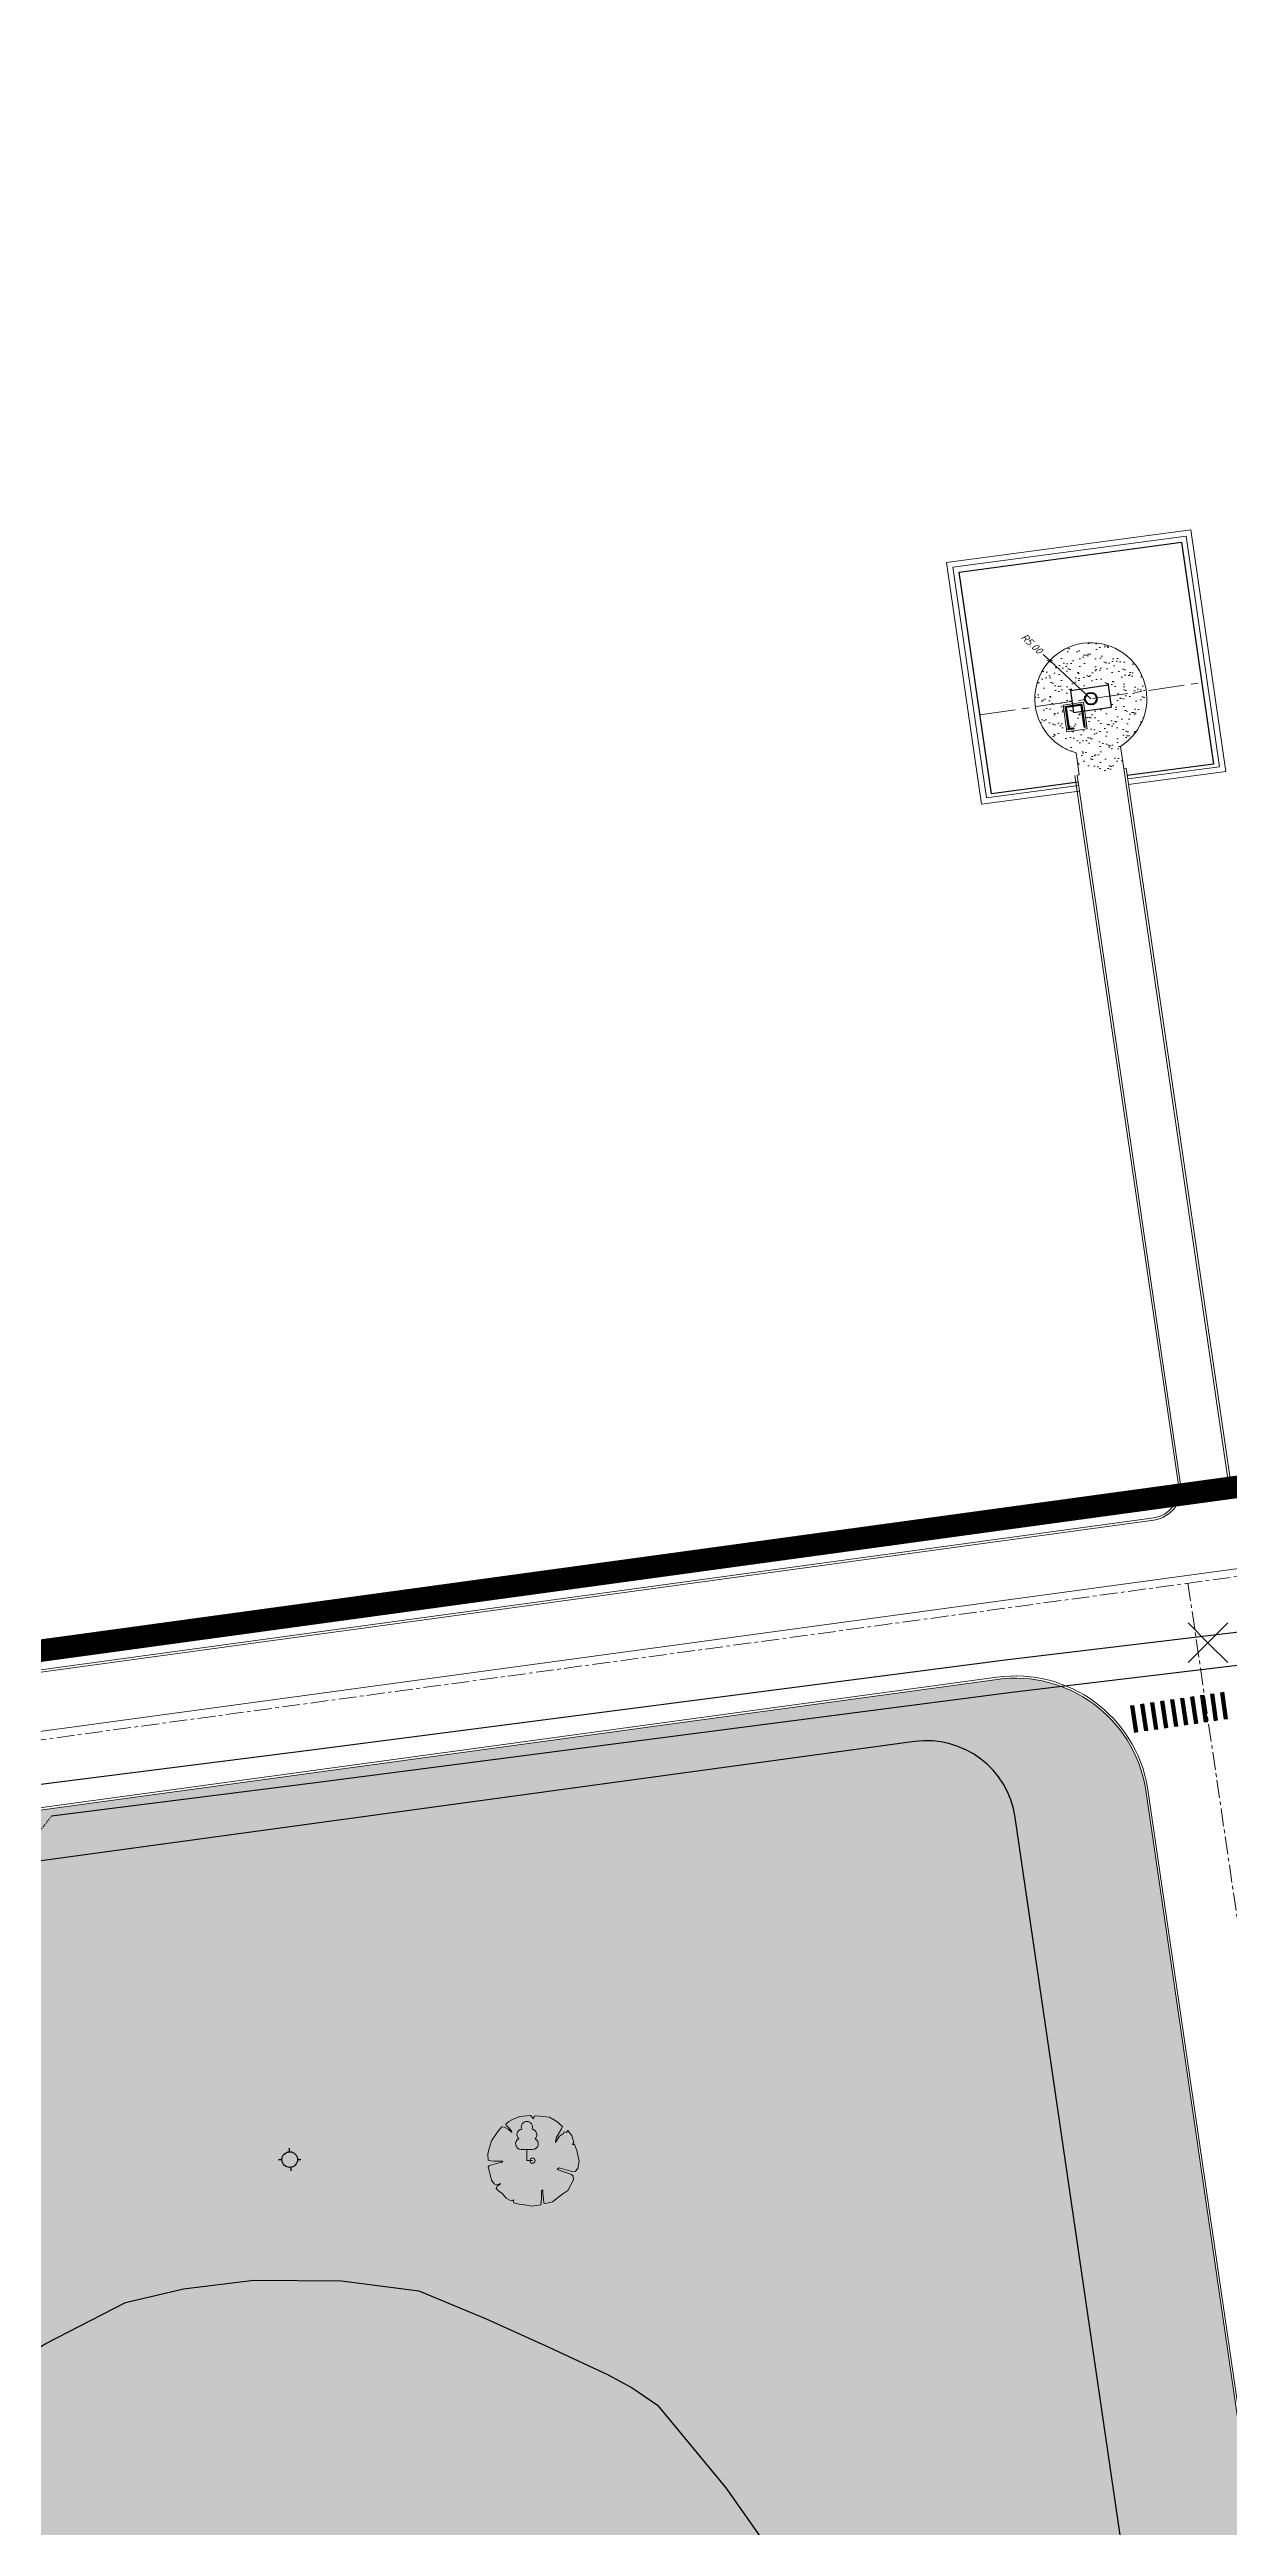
# Model space of a CAD drawing. Header units: metres. Extents: x 2 to 659295185, y -28 to 1124222152.
# Drawn here: x 656679.8 to 656785, y 1124534.7 to 1124755.8 of the extents above; entities that cross this region are included whole.
import ezdxf

# ---------------------------------------------------------------- set-up
doc = ezdxf.new("R2010")
doc.units = ezdxf.units.M
doc.header["$MEASUREMENT"] = 0
doc.linetypes.add('CENTER', pattern=[50.8, 31.75, -6.35, 6.35, -6.35])
doc.linetypes.add('DASHED', pattern=[0.75, 0.5, -0.25])
doc.layers.get('0').update_dxf_attribs({"linetype": 'CONTINUOUS'})
for name, color, linetype, lineweight in [("a''brocal", 220, 'CONTINUOUS', 15), ('Arboles a conservar', 114, 'CONTINUOUS', 15), ('area verde', 76, 'CONTINUOUS', 13), ('AT', 210, 'CONTINUOUS', 50), ('Cerca concreto', 12, 'CONTINUOUS', 15), ('eje vial', 1, 'CENTER', 15), ('paso peatonal', 252, 'CONTINUOUS', 5), ('Pozos', 140, 'CONTINUOUS', 15), ('ZONIFICACION', 7, 'CONTINUOUS', 30)]:
    doc.layers.add(name, color=color, linetype=linetype, lineweight=lineweight)
doc.layers.add('AREA ACERA', color=7, linetype='CONTINUOUS', lineweight=15, true_color=0xfbe193)
for name, color, linetype in [('CARRET-PAV', 10, 'CONTINUOUS'), ('CARRET-TIE', 1, 'DASHED'), ('CERCA', 7, 'CONTINUOUS'), ('Parcelas', 140, 'CONTINUOUS'), ('POSTE', 2, 'CONTINUOUS'), ('PUNTO-ELEV', 7, 'CONTINUOUS')]:
    doc.layers.add(name, color=color, linetype=linetype)
doc.styles.add('TEXTO 500', font='romans.shx', dxfattribs={"oblique": 20, "height": 0.65})
doc.linetypes.add('FENCELINE2', pattern='A,0.25,-0.1,[132,ltypeshp.shx,S=0.1,R=0,X=-0.1,Y=0],-0.1,1', length=1.45)
doc.dimstyles.new('COTAS 500', dxfattribs={"dimtxt": 0.65, "dimasz": 0.4, "dimexe": 0.08, "dimexo": 0.1, "dimgap": 0.05, "dimtad": 0, "dimzin": 1, "dimdsep": 46, "dimtxsty": 'TEXTO 500', "dimblk": 'ARCHTICK', "dimcen": -4, "dimdle": 0.08, "dimclrd": 256, "dimclre": 256, "dimclrt": 256, "dimazin": 0, "dimtfac": 1, "dimtmove": 1, "dimatfit": 0, "dimldrblk": 'ARCHTICK', "dimfxl": 1, "dimlwd": -1, "dimlwe": -1, "dimarcsym": 0})
pattern_1 = [(53.2338, (656760.857854, 1124692.61103), (-0.0534123, 0.03990842), []), (53.2338, (656760.88896, 1124692.61553), (-0.0534123, 0.03990842), [])]

# ---------------------------------------------------------------- blocks, each defined once
blk = doc.blocks.new('SPOTX')
for points in [[(-0.707, -0.707), (0, 0), (0.707, 0.707)], [(0.707, -0.707), (0, 0), (-0.707, 0.707)]]:
    blk.add_lwpolyline(points)
blk = doc.blocks.new('POSTES')
at = {"layer": 'POSTE', "elevation": 431.35}
for points in [[(657806.94, 1127520.61), (657806.94, 1127520.31)], [(657805.97, 1127519.6), (657806.27, 1127519.61)], [(657807.07, 1127518.89), (657807.08, 1127518.59)], [(657807.68, 1127519.6), (657807.98, 1127519.61)]]:
    blk.add_lwpolyline(points, dxfattribs=at)
at = {"layer": 'POSTE', "color": 2}
blk.add_circle((657806.98, 1127519.6, 425.07), 0.7, dxfattribs=at)
blk = doc.blocks.new('_I12B5')
at = {"color": 0}
blk.add_lwpolyline([(-0.003, 0.484), (0.013, 0.466), (0.022, 0.499), (0.085, 0.495), (0.191, 0.484), (0.273, 0.437), (0.336, 0.379), (0.324, 0.354), (0.266, 0.252), (0.257, 0.201), (0.303, 0.274), (0.345, 0.303), (0.354, 0.321), (0.381, 0.314), (0.396, 0.336), (0.436, 0.285), (0.438, 0.28), (0.461, 0.2), (0.446, 0.178), (0.469, 0.18), (0.496, 0.112), (0.519, -0.005), (0.506, -0.09), (0.475, -0.122), (0.428, -0.119), (0.297, -0.079), (0.276, -0.099), (0.436, -0.155), (0.454, -0.173), (0.457, -0.213), (0.393, -0.333), (0.339, -0.372), (0.224, -0.46), (0.145, -0.479), (0.128, -0.475), (0.121, -0.422), (0.116, -0.371), (0.114, -0.326), (0.102, -0.339), (0.102, -0.421), (0.097, -0.461), (0.094, -0.492), (-0.004, -0.508), (-0.088, -0.495), (-0.147, -0.488), (-0.208, -0.47), (-0.214, -0.45), (-0.208, -0.437), (-0.222, -0.445), (-0.239, -0.448), (-0.293, -0.418), (-0.33, -0.375), (-0.335, -0.368), (-0.373, -0.345), (-0.406, -0.312), (-0.394, -0.286), (-0.356, -0.259), (-0.361, -0.256), (-0.383, -0.265), (-0.407, -0.269), (-0.428, -0.26), (-0.458, -0.217), (-0.495, -0.067), (-0.48, -0.053), (-0.4, -0.033), (-0.338, -0.018), (-0.331, -0.007), (-0.431, -0.007), (-0.465, -0.001), (-0.495, 0.003), (-0.499, 0.073), (-0.482, 0.136), (-0.459, 0.219), (-0.387, 0.325), (-0.343, 0.377), (-0.311, 0.374), (-0.27, 0.35), (-0.232, 0.314), (-0.235, 0.333), (-0.278, 0.381), (-0.292, 0.396), (-0.296, 0.406), (-0.263, 0.435), (-0.223, 0.459), (-0.142, 0.492), (-0.021, 0.503)], close=True, dxfattribs=at)
blk.add_circle((0, 0), 0.0299, dxfattribs=at)
blk = doc.blocks.new('_ArchTick')
at = {"color": 0, "linetype": 'ByBlock', "const_width": 0.15}
blk.add_lwpolyline([(-0.5, -0.5), (0.5, 0.5)], dxfattribs=at)
blk = doc.blocks.new('*D1659')
at = {"layer": 'Pozos', "transparency": 16777216}
for p in [(656768.5, 1124701.81), (656772.74, 1124697.86)]:
    blk.add_line(p, (656769.09, 1124701.27), dxfattribs=at)
at = {"layer": 'Pozos', "transparency": 16777216, "xscale": 0.4, "yscale": 0.4, "zscale": 0.4, "rotation": 317.0170465885815}
blk.add_blockref('_ArchTick', (656769.09, 1124701.27), dxfattribs=at)
at = {"layer": 'Pozos', "transparency": 16777216, "insert": (656767.46, 1124702.79), "char_height": 0.65, "attachment_point": 5, "rotation": 317.017, "style": 'TEXTO 500'}
blk.add_mtext('R5.00', dxfattribs=at)

msp = doc.modelspace()

# ---------------------------------------------------------------- hatches: boundary and pattern name
at = {"layer": 'AREA ACERA'}
h = msp.add_hatch(color=256, dxfattribs=at)
h.dxf.hatch_style = 1
edge = h.paths.add_edge_path(flags=16)
edge.add_line((656639.5694, 1124478.3633), (656641.8948, 1124462.391))
edge.add_arc((656649.3113, 1124464.051), 7.6, 192.616121, 278.317245)
edge.add_line((656650.4107, 1124456.5309), (656781.3496, 1124475.6728))
edge.add_arc((656780.2876, 1124482.9367), 7.3411, 278.317132, 370.214368)
edge.add_line((656787.5124, 1124484.2386), (656770.6417, 1124599.6208))
edge.add_arc((656761.9812, 1124598.0675), 8.7987, 10.168378, 97.768302)
edge.add_line((656760.7919, 1124606.7855), (656631.9952, 1124589.2512))
edge.add_arc((656633.1669, 1124580.6446), 8.6859, 97.752543, 188.5039)
edge.add_line((656624.5764, 1124579.3602), (656637.366, 1124493.2027))
edge.add_line((656637.366, 1124493.2027), (656642.0389, 1124493.8859))
edge.add_line((656642.0389, 1124493.8859), (656642.3861, 1124491.5112))
edge.add_line((656642.3861, 1124491.5112), (656637.7181, 1124490.8211))
edge.add_line((656637.7181, 1124490.8211), (656639.2087, 1124480.7382))
edge.add_line((656639.2087, 1124480.7382), (656643.9044, 1124481.4247))
edge.add_line((656643.9044, 1124481.4247), (656644.26, 1124479.0491))
edge.add_line((656644.26, 1124479.0491), (656639.5694, 1124478.3633))
edge = h.paths.add_edge_path()
edge.add_line((656637.6383, 1124462.3243), (656639.4194, 1124462.5847))
edge.add_arc((656649.3113, 1124464.051), 10, 188.431415, 278.317077)
edge.add_line((656650.7578, 1124454.1561), (656651.0182, 1124452.3751))
edge.add_line((656651.0182, 1124452.3751), (656653.9862, 1124452.809))
edge.add_line((656653.9862, 1124452.809), (656653.7259, 1124454.5901))
edge.add_line((656653.7259, 1124454.5901), (656781.2887, 1124473.2406))
edge.add_line((656781.2887, 1124473.2406), (656781.5494, 1124471.4576))
edge.add_line((656781.5494, 1124471.4576), (656784.5136, 1124471.891))
edge.add_line((656784.5136, 1124471.891), (656784.2031, 1124474.015))
edge.add_arc((656780.3068, 1124482.9237), 9.7234, 293.622456, 369.832606)
edge.add_line((656789.8874, 1124484.5841), (656794.4852, 1124485.2563))
edge.add_line((656794.4852, 1124485.2563), (656794.0512, 1124488.2248))
edge.add_line((656794.0512, 1124488.2248), (656789.4534, 1124487.5526))
edge.add_line((656789.4534, 1124487.5526), (656773.5418, 1124596.3759))
edge.add_line((656773.5418, 1124596.3759), (656778.1428, 1124597.0485))
edge.add_line((656778.1428, 1124597.0485), (656777.7088, 1124600.0171))
edge.add_line((656777.7088, 1124600.0171), (656773.1078, 1124599.3444))
edge.add_line((656773.1078, 1124599.3444), (656772.9862, 1124600.2004))
edge.add_arc((656763.0518, 1124598.7891), 10.0342, 8.085452, 97.511833)
edge.add_line((656761.74, 1124608.7372), (656630.6704, 1124590.8817))
edge.add_arc((656633.2597, 1124580.079), 11.1087, 103.478634, 186.04379)
edge.add_line((656622.2128, 1124578.9094), (656638.9804, 1124465.5524))
edge.add_line((656638.9804, 1124465.5524), (656637.1993, 1124465.292))
edge.add_line((656637.1993, 1124465.292), (656637.6383, 1124462.3243))
at = {"layer": 'area verde'}
h = msp.add_hatch(color=256, dxfattribs=at)
h.dxf.hatch_style = 1
edge = h.paths.add_edge_path()
edge.add_line((656777.7088, 1124600.0171), (656773.1078, 1124599.3443))
edge.add_line((656773.1078, 1124599.3443), (656772.9862, 1124600.2004))
edge.add_arc((656763.0518, 1124598.7891), 10.0342, 8.085463, 97.511833)
edge.add_line((656761.74, 1124608.7372), (656630.6704, 1124590.8817))
edge.add_arc((656633.2597, 1124580.079), 11.1087, 103.478652, 186.043771)
edge.add_line((656622.2128, 1124578.9094), (656638.9804, 1124465.5524))
edge.add_line((656638.9804, 1124465.5524), (656637.1993, 1124465.292))
edge.add_line((656637.1993, 1124465.292), (656620.4321, 1124578.646))
edge.add_arc((656632.1046, 1124580.3726), 11.7995, 97.772315, 188.414127, ccw=False)
edge.add_line((656630.5089, 1124592.0637), (656764.3911, 1124610.3435))
edge.add_arc((656765.987, 1124598.6507), 11.8012, 6.648632, 97.772064, ccw=False)
h = msp.add_hatch(color=256, dxfattribs=at)
h.dxf.hatch_style = 1
edge = h.paths.add_edge_path(flags=16)
edge.add_arc((656758.0815, 1124596.866), 8, 8.316942, 97.774881)
edge.add_line((656756.9993, 1124604.7925), (656636.1007, 1124588.2854))
edge.add_arc((656637.183, 1124580.359), 8, 97.774881, 188.513999)
edge.add_line((656629.2711, 1124579.1746), (656646.5605, 1124463.682))
edge.add_arc((656650.5717, 1124464.3124), 4.0605, 188.931486, 276.991815)
edge.add_line((656651.066, 1124460.2821), (656779.4682, 1124477.9912))
edge.add_arc((656778.9226, 1124481.9538), 4, 277.839093, 368.317245)
edge.add_line((656782.8805, 1124482.5324), (656765.9974, 1124598.0232))
edge = h.paths.add_edge_path()
edge.add_line((656787.5124, 1124484.2386), (656770.6422, 1124599.6178))
edge.add_arc((656761.9812, 1124598.0675), 8.7987, 10.148608, 97.768302)
edge.add_line((656760.7919, 1124606.7855), (656632.1055, 1124589.2668))
edge.add_arc((656633.1691, 1124580.6441), 8.6881, 97.032272, 188.49794)
edge.add_line((656624.5764, 1124579.3602), (656637.366, 1124493.2027))
edge.add_line((656637.366, 1124493.2027), (656642.0389, 1124493.8859))
edge.add_line((656642.0389, 1124493.8859), (656642.3942, 1124491.5124))
edge.add_line((656642.3942, 1124491.5124), (656637.717, 1124490.8285))
edge.add_line((656637.717, 1124490.8285), (656639.1926, 1124480.7358))
edge.add_line((656639.1926, 1124480.7358), (656643.9044, 1124481.4247))
edge.add_line((656643.9044, 1124481.4247), (656644.2597, 1124479.0511))
edge.add_line((656644.2597, 1124479.0511), (656644.26, 1124479.0491))
edge.add_line((656644.26, 1124479.0491), (656639.5694, 1124478.3633))
edge.add_line((656639.5694, 1124478.3633), (656641.8948, 1124462.391))
edge.add_arc((656649.3113, 1124464.051), 7.6, 192.616121, 278.317245)
edge.add_line((656650.4107, 1124456.5309), (656781.2924, 1124475.6647))
edge.add_arc((656780.2876, 1124482.9367), 7.3411, 277.866417, 370.214368)
h = msp.add_hatch(color=256, dxfattribs=at)
h.dxf.hatch_style = 1
h.paths.add_polyline_path([(656794.0512, 1124488.2248), (656789.4534, 1124487.5525), (656773.5418, 1124596.3759), (656778.1428, 1124597.0485)])
edge = h.paths.add_edge_path()
edge.add_line((656784.5136, 1124471.891), (656784.2031, 1124474.015))
edge.add_arc((656780.3068, 1124482.9237), 9.7234, 293.622456, 369.832606)
edge.add_line((656789.8874, 1124484.5841), (656794.4868, 1124485.2449))
edge.add_arc((656782.8067, 1124483.5669), 11.8, -81.682757, 8.175471, ccw=False)
at = {"layer": 'paso peatonal', "linetype": 'Continuous'}
for points in [[(656784.062, 1124606.6927), (656783.7146, 1124609.0683), (656783.4175, 1124609.0267), (656783.7651, 1124606.6493)], [(656784.062, 1124606.6927), (656783.7146, 1124609.0683), (656783.4175, 1124609.0267), (656783.7651, 1124606.6493)], [(656784.9525, 1124606.8229), (656784.6052, 1124609.1985), (656784.3081, 1124609.1569), (656784.6556, 1124606.7795)], [(656784.9525, 1124606.8229), (656784.6052, 1124609.1985), (656784.3081, 1124609.1569), (656784.6556, 1124606.7795)], [(656776.9378, 1124605.6511), (656776.5904, 1124608.0267), (656776.2933, 1124607.9851), (656776.6409, 1124605.6077)], [(656776.9378, 1124605.6511), (656776.5904, 1124608.0267), (656776.2933, 1124607.9851), (656776.6409, 1124605.6077)], [(656777.8283, 1124605.7813), (656777.481, 1124608.1569), (656777.1839, 1124608.1153), (656777.5315, 1124605.7379)], [(656777.8283, 1124605.7813), (656777.481, 1124608.1569), (656777.1839, 1124608.1153), (656777.5315, 1124605.7379)], [(656778.7188, 1124605.9115), (656778.3715, 1124608.2871), (656778.0744, 1124608.2455), (656778.422, 1124605.8681)], [(656778.7188, 1124605.9115), (656778.3715, 1124608.2871), (656778.0744, 1124608.2455), (656778.422, 1124605.8681)], [(656779.6093, 1124606.0417), (656779.262, 1124608.4173), (656778.9649, 1124608.3757), (656779.3125, 1124605.9983)], [(656779.6093, 1124606.0417), (656779.262, 1124608.4173), (656778.9649, 1124608.3757), (656779.3125, 1124605.9983)], [(656780.4999, 1124606.1719), (656780.1525, 1124608.5475), (656779.8554, 1124608.5059), (656780.203, 1124606.1285)], [(656780.4999, 1124606.1719), (656780.1525, 1124608.5475), (656779.8554, 1124608.5059), (656780.203, 1124606.1285)], [(656781.3904, 1124606.3021), (656781.0431, 1124608.6777), (656780.746, 1124608.6361), (656781.0935, 1124606.2587)], [(656781.3904, 1124606.3021), (656781.0431, 1124608.6777), (656780.746, 1124608.6361), (656781.0935, 1124606.2587)], [(656782.2809, 1124606.4323), (656781.9336, 1124608.8079), (656781.6365, 1124608.7663), (656781.9841, 1124606.3889)], [(656782.2809, 1124606.4323), (656781.9336, 1124608.8079), (656781.6365, 1124608.7663), (656781.9841, 1124606.3889)], [(656783.1714, 1124606.5625), (656782.8241, 1124608.9381), (656782.527, 1124608.8965), (656782.8746, 1124606.5191)], [(656783.1714, 1124606.5625), (656782.8241, 1124608.9381), (656782.527, 1124608.8965), (656782.8746, 1124606.5191)]]:
    msp.add_hatch(color=256, dxfattribs=at).paths.add_polyline_path(points)
at = {"layer": 'Pozos', "ltscale": 100}
h = msp.add_hatch(dxfattribs=at)
h.set_pattern_fill('AR-SAND', color=256, scale=0.025, angle=21.826693, style=0)
h.set_pattern_definition([(59.32669304, (467045.2203, -170394.3227), (-0.4920432789, 1.1209490197), [0, -0.9652, 0, -1.0795, 0, -1.031875]), (29.32669304, (467045.2203, -170394.3227), (0.3769558706, 2.08142693), [0, -0.5207, 0, -0.86995, 0, -0.333375]), (349.32669304, (467044.4952, -170394.6131), (1.83438481795, 0.73856351126), [0, -0.3175, 0, -1.143, 0, -1.49225]), (339.32669304, (467044.4952, -170394.613), (1.564834898, 1.227096721), [0, -0.15875, 0, -0.7493, 0, -0.85725])])
edge = h.paths.add_edge_path()
edge.add_line((656771.7081, 1124691.0581), (656771.4217, 1124693.0375))
edge.add_line((656771.4217, 1124693.0375), (656770.9384, 1124693.197))
edge.add_arc((656772.7448, 1124697.8593), 5, 98.233776, 248.821719, ccw=False)
edge.add_arc((656772.7448, 1124697.8593), 5, 8.233776, 98.233776, ccw=False)
edge.add_arc((656772.7448, 1124697.8593), 5, -58.188045, 8.233776, ccw=False)
edge.add_line((656775.3804, 1124693.6104), (656775.686, 1124691.6338))
edge.add_line((656775.686, 1124691.6338), (656771.7081, 1124691.0581))
h.paths.add_polyline_path([(656770.9191, 1124698.6055), (656774.284, 1124699.0924), (656774.5705, 1124697.1131), (656771.2055, 1124696.6261)], flags=16)
at = {"layer": 'Pozos', "ltscale": 10}
h = msp.add_hatch(dxfattribs=at)
h.set_pattern_fill('ANSI32', scale=0.007, angle=8.233776, style=0)
h.set_pattern_definition(pattern_1)
h.paths.add_polyline_path([(656770.4438, 1124697.0716), (656770.5626, 1124697.0888), (656770.8347, 1124695.2084), (656770.716, 1124695.1912)])
h = msp.add_hatch(dxfattribs=at)
h.set_pattern_fill('ANSI32', scale=0.007, angle=8.233776, style=0)
h.set_pattern_definition(pattern_1)
h.paths.add_polyline_path([(656770.5285, 1124697.1849), (656771.8547, 1124697.3768), (656771.869, 1124697.2779), (656770.5428, 1124697.086)])
h.paths.add_polyline_path([(656771.8492, 1124697.275), (656771.968, 1124697.2922), (656772.2401, 1124695.4118), (656772.1213, 1124695.3946)])
h.paths.add_polyline_path([(656771.2449, 1124695.1667), (656770.8292, 1124695.1066), (656770.8149, 1124695.2056), (656771.2306, 1124695.2657)])
at = {"layer": 'ZONIFICACION'}
h = msp.add_hatch(color=43, dxfattribs=at)
h.dxf.hatch_style = 1
edge = h.paths.add_edge_path()
edge.add_arc((656758.0815, 1124596.866), 8, 8.316942, 97.774881)
edge.add_line((656756.9993, 1124604.7925), (656636.1007, 1124588.2854))
edge.add_arc((656637.183, 1124580.359), 8, 97.774881, 188.513999)
edge.add_line((656629.2711, 1124579.1746), (656646.5605, 1124463.682))
edge.add_arc((656650.5717, 1124464.3124), 4.0605, 188.931486, 276.991815)
edge.add_line((656651.066, 1124460.2821), (656779.4682, 1124477.9912))
edge.add_arc((656778.9226, 1124481.9538), 4, 277.839093, 368.317245)
edge.add_line((656782.8805, 1124482.5324), (656782.8805, 1124482.5324))
edge.add_line((656782.8805, 1124482.5324), (656765.9974, 1124598.0232))

# ---------------------------------------------------------------- linework, layer by layer
at = {"layer": "a''brocal", "elevation": 433.2399}
for points in [[(656771.5102, 1124691.0292), (656780.7585, 1124627.7397, -0.41488996), (656778.3816, 1124624.5669), (656628.4624, 1124604.0947, -0.41096262), (656615.1931, 1124614.0601), (656613.9858, 1124622.2395)], [(656771.3123, 1124691.0003), (656780.5605, 1124627.7109, -0.41481117), (656778.354, 1124624.7649), (656628.4354, 1124604.2929, -0.41096262), (656615.3909, 1124614.0894), (656614.1837, 1124622.2688)], [(656775.7013, 1124691.6371), (656784.9428, 1124628.437, 0.40241068), (656788.2449, 1124625.9136), (657014.8027, 1124656.8476), (657027.6737, 1124658.7263)], [(656775.8992, 1124691.666), (656785.1406, 1124628.4668, 0.40209498), (656788.2202, 1124626.1121), (657014.7747, 1124657.0456), (657027.6737, 1124658.9284)]]:
    msp.add_lwpolyline(points, format="xyb", dxfattribs=at)
at = {"layer": "a''brocal", "elevation": 433.2399, "flags": 128}
msp.add_lwpolyline([(656777.8106, 1124600.7035), (656794.6805, 1124485.3026, -0.41421093), (656784.5426, 1124471.6931), (656651.0472, 1124452.1772, -0.41371839), (656637.4405, 1124462.2951), (656620.2343, 1124578.6168, -0.417472), (656630.4818, 1124592.2618), (656764.3641, 1124610.5416, -0.40367743), (656777.8106, 1124600.7035, -0.40367743)], format="xyb", dxfattribs=at)
msp.add_lwpolyline([(656777.6131, 1124600.672), (656794.4826, 1124485.2737, -0.41421093), (656784.5136, 1124471.891), (656651.0182, 1124452.3751, -0.41371839), (656637.6383, 1124462.3243), (656620.4321, 1124578.646, -0.417472), (656630.5089, 1124592.0637), (656764.3911, 1124610.3435, -0.40361206)], format="xyb", close=True, dxfattribs=at)
at = {"layer": 'Arboles a conservar', "elevation": 433.2399}
for points in [[(656722.9017, 1124567.3965), (656722.4017, 1124567.3965), (656722.4017, 1124568.3907), (656722.9149, 1124568.3907, 0.79804243), (656723.1312, 1124569.3415, 0.63632831), (656722.8645, 1124570.2072, 0.53306444), (656722.4017, 1124570.8965, 0.53306444), (656721.9389, 1124570.2072, 0.63632831), (656721.6723, 1124569.3415, 0.79804243), (656721.8886, 1124568.3907), (656722.4017, 1124568.3907)], [(656722.9018, 1124567.3963), (656722.4018, 1124567.3963), (656722.4018, 1124568.3905), (656722.9149, 1124568.3905, 0.79804243), (656723.1312, 1124569.3413, 0.63632831), (656722.8646, 1124570.207, 0.53306444), (656722.4018, 1124570.8963, 0.53306444), (656721.939, 1124570.207, 0.63632831), (656721.6723, 1124569.3413, 0.79804243), (656721.8886, 1124568.3905), (656722.4018, 1124568.3905)], [(656722.9018, 1124567.3963), (656722.4018, 1124567.3963), (656722.4018, 1124568.3905), (656722.9149, 1124568.3905, 0.79804243), (656723.1312, 1124569.3413, 0.63632831), (656722.8646, 1124570.207, 0.53306444), (656722.4018, 1124570.8963, 0.53306444), (656721.939, 1124570.207, 0.63632831), (656721.6723, 1124569.3413, 0.79804243), (656721.8886, 1124568.3905), (656722.4018, 1124568.3905)]]:
    msp.add_lwpolyline(points, format="xyb", dxfattribs=at)
at = {"layer": 'AT', "lineweight": 0}
msp.add_line((656593, 1124594), (657027, 1124653), dxfattribs=at)
at = {"layer": 'CARRET-PAV', "linetype": 'Continuous', "elevation": 0.2251}
msp.add_lwpolyline([(656875.492, 1124625.2625), (656765.329, 1124612.0835), (656703.413, 1124604.0555), (656647.762, 1124597.0075)], dxfattribs=at)
at = {"layer": 'CARRET-PAV', "linetype": 'Continuous', "elevation": 0.2251, "flags": 128}
msp.add_lwpolyline([(656875.8413, 1124622.3431), (656765.6927, 1124609.1659), (656703.7824, 1124601.1386), (656679.9635, 1124598.1221)], dxfattribs=at)
at = {"layer": 'CARRET-TIE', "linetype": 'DASHED', "ltscale": 0.09, "elevation": -1.1891}
msp.add_lwpolyline([(656624.5026, 1124530.0275), (656643.2307, 1124552.5453), (656675.0087, 1124591.8085), (656679.9635, 1124598.1221)], dxfattribs=at)
at = {"layer": 'CERCA', "elevation": -0.4088}
msp.add_lwpolyline([(656665.513, 1124542.7795), (656679.47, 1124551.0685), (656686.58, 1124554.7435), (656691.756, 1124555.9575), (656698.025, 1124556.7335), (656705.866, 1124556.6665), (656712.748, 1124555.7885), (656718.772, 1124553.2615), (656724.358, 1124550.7555), (656729.583, 1124548.3045), (656731.81, 1124547.1235), (656734.067, 1124545.5725), (656740.158, 1124538.1905), (656745.469, 1124530.6705), (656748.152, 1124524.5505), (656748.969, 1124518.7925), (656750.198, 1124512.9235), (656750.018, 1124507.1115), (656749.946, 1124499.2225), (656748.586, 1124494.8205), (656746.447, 1124486.8825), (656745.471, 1124484.8785)], dxfattribs=at)
at = {"layer": 'Cerca concreto', "color": 12, "linetype": 'DASHED', "ltscale": 5, "elevation": 433.2399, "flags": 128}
msp.add_lwpolyline([(656621.6727, 1124622.2372, 4, 4, 0), (656621.6727, 1124622.2372, 2, 2, 0), (656621.6727, 1124622.2372, 2, 2, 0), (656621.6727, 1124622.2372, 2, 2, 0), (656624.1351, 1124605.3937, 2, 2, 0), (657031.1546, 1124661.1058, 2, 2, 0)], format="xyseb", dxfattribs=at)
at = {"layer": 'eje vial', "ltscale": 0.05}
msp.add_line((656602.4245, 1124594.4867, 433.2399), (657005.6914, 1124649.5473, 433.2399), dxfattribs=at)
at = {"layer": 'eje vial', "ltscale": 0.05, "elevation": 433.2399, "flags": 128}
msp.add_lwpolyline([(656781.4132, 1124618.9251), (656815.9859, 1124383.8438)], dxfattribs=at)
at = {"layer": 'Parcelas', "linetype": 'FENCELINE2', "elevation": 433.2399}
msp.add_lwpolyline([(656765.9974, 1124598.0232, 0.41144528), (656756.9993, 1124604.7925), (656636.1007, 1124588.2854, 0.41799696), (656629.2711, 1124579.1746), (656646.5605, 1124463.682, 0.40433246), (656651.066, 1124460.2821), (656779.4682, 1124477.9912, 0.41665997), (656782.8805, 1124482.5324), (656782.8805, 1124482.5324), (656765.9974, 1124598.0232)], format="xyb", dxfattribs=at)
at = {"layer": 'paso peatonal', "linetype": 'Continuous', "elevation": 433.2399, "flags": 128}
for points in [[(656784.062, 1124606.6927), (656783.7146, 1124609.0683), (656783.4175, 1124609.0267), (656783.7651, 1124606.6493), (656784.062, 1124606.6927)], [(656784.062, 1124606.6927), (656783.7146, 1124609.0683), (656783.4175, 1124609.0267), (656783.7651, 1124606.6493), (656784.062, 1124606.6927)], [(656784.9525, 1124606.8229), (656784.6052, 1124609.1985), (656784.3081, 1124609.1569), (656784.6556, 1124606.7795), (656784.9525, 1124606.8229)], [(656784.9525, 1124606.8229), (656784.6052, 1124609.1985), (656784.3081, 1124609.1569), (656784.6556, 1124606.7795), (656784.9525, 1124606.8229)], [(656776.9378, 1124605.6511), (656776.5904, 1124608.0267), (656776.2933, 1124607.9851), (656776.6409, 1124605.6077), (656776.9378, 1124605.6511)], [(656776.9378, 1124605.6511), (656776.5904, 1124608.0267), (656776.2933, 1124607.9851), (656776.6409, 1124605.6077), (656776.9378, 1124605.6511)], [(656777.8283, 1124605.7813), (656777.481, 1124608.1569), (656777.1839, 1124608.1153), (656777.5315, 1124605.7379), (656777.8283, 1124605.7813)], [(656777.8283, 1124605.7813), (656777.481, 1124608.1569), (656777.1839, 1124608.1153), (656777.5315, 1124605.7379), (656777.8283, 1124605.7813)], [(656778.7188, 1124605.9115), (656778.3715, 1124608.2871), (656778.0744, 1124608.2455), (656778.422, 1124605.8681), (656778.7188, 1124605.9115)], [(656778.7188, 1124605.9115), (656778.3715, 1124608.2871), (656778.0744, 1124608.2455), (656778.422, 1124605.8681), (656778.7188, 1124605.9115)], [(656779.6093, 1124606.0417), (656779.262, 1124608.4173), (656778.9649, 1124608.3757), (656779.3125, 1124605.9983), (656779.6093, 1124606.0417)], [(656779.6093, 1124606.0417), (656779.262, 1124608.4173), (656778.9649, 1124608.3757), (656779.3125, 1124605.9983), (656779.6093, 1124606.0417)], [(656780.4999, 1124606.1719), (656780.1525, 1124608.5475), (656779.8554, 1124608.5059), (656780.203, 1124606.1285), (656780.4999, 1124606.1719)], [(656780.4999, 1124606.1719), (656780.1525, 1124608.5475), (656779.8554, 1124608.5059), (656780.203, 1124606.1285), (656780.4999, 1124606.1719)], [(656781.3904, 1124606.3021), (656781.0431, 1124608.6777), (656780.746, 1124608.6361), (656781.0935, 1124606.2587), (656781.3904, 1124606.3021)], [(656781.3904, 1124606.3021), (656781.0431, 1124608.6777), (656780.746, 1124608.6361), (656781.0935, 1124606.2587), (656781.3904, 1124606.3021)], [(656782.2809, 1124606.4323), (656781.9336, 1124608.8079), (656781.6365, 1124608.7663), (656781.9841, 1124606.3889), (656782.2809, 1124606.4323)], [(656782.2809, 1124606.4323), (656781.9336, 1124608.8079), (656781.6365, 1124608.7663), (656781.9841, 1124606.3889), (656782.2809, 1124606.4323)], [(656783.1714, 1124606.5625), (656782.8241, 1124608.9381), (656782.527, 1124608.8965), (656782.8746, 1124606.5191), (656783.1714, 1124606.5625)], [(656783.1714, 1124606.5625), (656782.8241, 1124608.9381), (656782.527, 1124608.8965), (656782.8746, 1124606.5191), (656783.1714, 1124606.5625)]]:
    msp.add_lwpolyline(points, dxfattribs=at)
at = {"layer": 'Pozos'}
for p, q in [((656759.8698, 1124710.0246, 433.2399), (656781.6763, 1124712.9457, 433.2399)), ((656760.437, 1124709.5961, 433.2399), (656781.2523, 1124712.3844, 433.2399)), ((656781.2523, 1124712.3844, 433.2399), (656784.2313, 1124691.7977, 433.2399)), ((656781.6763, 1124712.9457, 433.2399), (656784.7985, 1124691.3692, 433.2399)), ((656759.8698, 1124710.0246, 433.2399), (656762.992, 1124688.4481, 433.2399)), ((656760.437, 1124709.5961, 433.2399), (656763.416, 1124689.0094, 433.2399)), ((656776.0369, 1124690.7, 433.2399), (656784.2313, 1124691.7977, 433.2399)), ((656776.0404, 1124690.7005, 433.2399), (656784.2313, 1124691.7977, 433.2399)), ((656776.1127, 1124690.2057, 433.2399), (656784.7985, 1124691.3692, 433.2399)), ((656762.992, 1124688.4481, 433.2399), (656771.7166, 1124689.6168, 433.2399)), ((656763.416, 1124689.0094, 433.2399), (656771.6443, 1124690.1116, 433.2399))]:
    msp.add_line(p, q, dxfattribs=at)
at = {"layer": 'Pozos', "color": 1, "linetype": 'CENTER', "lineweight": 15, "ltscale": 0.1}
msp.add_line((656762.8478, 1124696.4272, 433.2399), (656782.6417, 1124699.2914, 433.2399), dxfattribs=at)
at = {"layer": 'Pozos', "lineweight": 30, "ltscale": 100}
for p, q in [((656770.9191, 1124698.6055, 433.2399), (656774.284, 1124699.0924, 433.2399)), ((656770.9191, 1124698.6055, 433.2399), (656771.2055, 1124696.6261, 433.2399)), ((656774.284, 1124699.0924, 433.2399), (656774.5705, 1124697.1131, 433.2399)), ((656771.2055, 1124696.6261, 433.2399), (656774.5705, 1124697.1131, 433.2399))]:
    msp.add_line(p, q, dxfattribs=at)
at = {"layer": 'Pozos', "color": 7, "ltscale": 100}
for p, q in [((656770.4438, 1124697.0716, 12.8129), (656770.716, 1124695.1912, 12.8129)), ((656770.5285, 1124697.1849, 12.8129), (656771.8547, 1124697.3768, 12.8129)), ((656770.5428, 1124697.086, 12.8129), (656771.869, 1124697.2779, 12.8129)), ((656770.5626, 1124697.0888, 12.8129), (656770.8347, 1124695.2084, 12.8129)), ((656770.8149, 1124695.2056, 12.8129), (656771.2306, 1124695.2657, 12.8129)), ((656770.8292, 1124695.1066, 12.8129), (656771.2449, 1124695.1667, 12.8129)), ((656771.2306, 1124695.2657, 12.8129), (656771.2449, 1124695.1667, 12.8129))]:
    msp.add_line(p, q, dxfattribs=at)
at = {"layer": 'Pozos', "ltscale": 100}
for p, q in [((656775.3804, 1124693.6104, 433.2399), (656775.686, 1124691.6339, 433.2399)), ((656771.7081, 1124691.0581, 433.2399), (656771.4217, 1124693.0375, 433.2399)), ((656771.7081, 1124691.0581, 433.2399), (656771.5102, 1124691.0295, 433.2399))]:
    msp.add_line(p, q, dxfattribs=at)
at = {"layer": 'Pozos', "color": 1, "linetype": 'FENCELINE2', "lineweight": 30, "ltscale": 2, "elevation": 433.2399}
msp.add_lwpolyline([(656771.6053, 1124690.409), (656763.8687, 1124689.3727), (656761.0043, 1124709.1676), (656780.8283, 1124711.8232), (656783.6927, 1124692.0282), (656775.997, 1124690.9973)], dxfattribs=at)
at = {"layer": 'Pozos', "color": 7, "ltscale": 40, "elevation": 12.8129}
msp.add_lwpolyline([(656770.2596, 1124697.2976), (656772.0806, 1124697.5611), (656772.4243, 1124695.1858), (656770.6033, 1124694.9223)], close=True, dxfattribs=at)
at = {"layer": 'Pozos', "color": 7, "elevation": 12.8129}
for points in [[(656770.4295, 1124697.1706), (656770.5285, 1124697.1849), (656770.5428, 1124697.086), (656770.4438, 1124697.0716)], [(656771.8547, 1124697.3768), (656771.9537, 1124697.3912), (656771.968, 1124697.2922), (656771.869, 1124697.2779)], [(656772.1411, 1124695.3975), (656772.2401, 1124695.4118), (656772.2544, 1124695.3128), (656772.1554, 1124695.2985)], [(656770.716, 1124695.1912), (656770.8149, 1124695.2056), (656770.8292, 1124695.1066), (656770.7303, 1124695.0923)]]:
    msp.add_lwpolyline(points, close=True, dxfattribs=at)
at = {"layer": 'Pozos', "color": 7, "ltscale": 50, "elevation": 12.8129}
for points in [[(656770.4438, 1124697.0716), (656770.5626, 1124697.0888), (656770.8347, 1124695.2084), (656770.716, 1124695.1912)], [(656771.968, 1124697.2922), (656771.8492, 1124697.275), (656772.1213, 1124695.3946), (656772.2401, 1124695.4118)]]:
    msp.add_lwpolyline(points, close=True, dxfattribs=at)
at = {"layer": 'Pozos', "ltscale": 100, "elevation": 433.2399, "flags": 128}
msp.add_lwpolyline([(656775.8992, 1124691.666), (656775.686, 1124691.6339)], dxfattribs=at)
at = {"layer": 'Pozos', "color": 6, "lineweight": 70}
msp.add_circle((656772.7448, 1124697.8593, 433.2399), 0.5258, dxfattribs=at)
at = {"layer": 'Pozos', "ltscale": 100}
msp.add_arc((656772.7448, 1124697.8593, 433.2399), 5, 301.811955, 254.655598, dxfattribs=at)

# ---------------------------------------------------------------- block references
at = {"layer": 'Arboles a conservar', "xscale": 8, "yscale": 8, "zscale": 8}
msp.add_blockref('_I12B5', (656722.9015, 1124567.3979, 433.2399), dxfattribs=at)
at = {"layer": 'POSTE', "linetype": 'Continuous'}
msp.add_blockref('POSTES', (-1105.7468, -2952.1104, -425.6303), dxfattribs=at)
at = {"layer": 'PUNTO-ELEV', "xscale": 2.5, "yscale": 2.5, "zscale": 2.5}
msp.add_blockref('SPOTX', (656783.193, 1124613.6105, 0.3812), dxfattribs=at)
msp.add_blockref('SPOTX', (656783.193, 1124613.6105, 0.3812), dxfattribs=at)

# ---------------------------------------------------------------- dimensions: what is measured, and where the dimension line sits
at = {"layer": 'Pozos'}
dim = msp.add_radius_dim(center=(656772.7448, 1124697.8593, 433.2399), mpoint=(656769.087, 1124701.2682, 433.2399), dimstyle='COTAS 500', dxfattribs=at)
dim.commit()
dim.dimension.update_dxf_attribs({"geometry": '*D1659', "text_midpoint": (656767.4554, 1124702.7888, 433.2399)})

doc.saveas('drawing.dxf')
